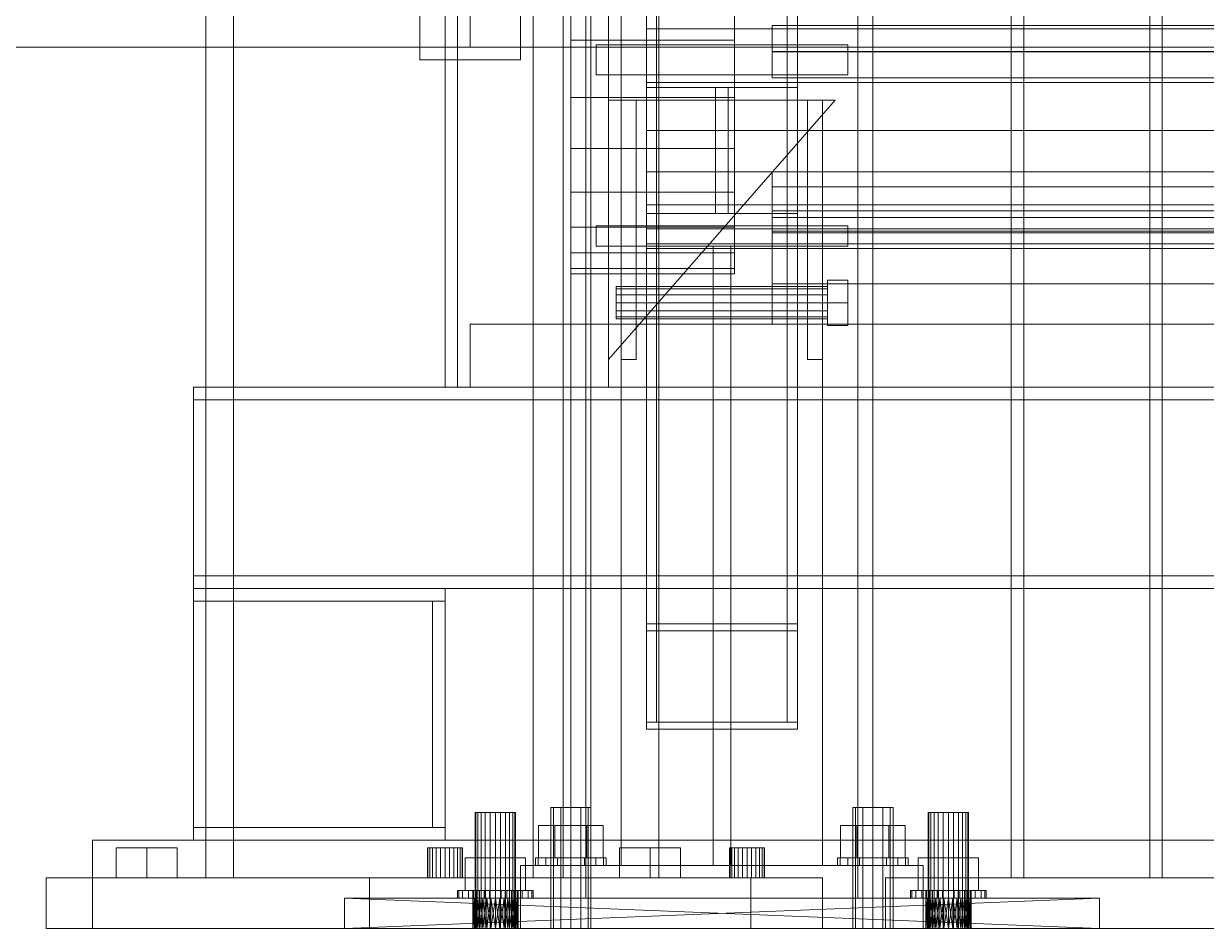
# Model space of a CAD drawing. Header units: millimetres. Extents: x -1970 to 59977, y -50268 to 6837.
# Drawn here: x 1672.6 to 2142.5, y -36000 to -35640.6 of the extents above; entities that cross this region are included whole.
import ezdxf

# ---------------------------------------------------------------- set-up
doc = ezdxf.new("R2010")
doc.units = ezdxf.units.MM
for name, color, linetype, lineweight in [('frontal_C04', 7, 'Continuous', 0), ('frontal_dos-mix', 7, 'Continuous', 0), ('frontal_dosificador', 7, 'Continuous', 0), ('frontal_secador', 7, 'Continuous', 0), ('frontal_tolva', 7, 'Continuous', 0)]:
    doc.layers.add(name, color=color, linetype=linetype, lineweight=lineweight)

msp = doc.modelspace()

# ---------------------------------------------------------------- linework, layer by layer
at = {"layer": 'frontal_C04'}
for p, q in [((1850, -35600), (1850, -35650)), ((1830, -35620), (1830, -35655)), ((1870, -35655), (1870, -35620)), ((650, -35650), (1850, -35650)), ((1850, -35650), (2600, -35650)), ((1900, -35649), (2000, -35649)), ((1900, -35649), (1900, -35661)), ((2000, -35661), (2000, -35649)), ((1830, -35655), (1870, -35655)), ((1900, -35661), (2000, -35661)), ((1920, -35666), (1920, -35661)), ((1920, -35661), (1980, -35661)), ((1980, -35661), (1980, -35666)), ((1980, -35666), (1920, -35666)), ((1947.5, -35716), (1947.5, -35666)), ((1947.5, -35666), (1952.5, -35666)), ((1952.5, -35666), (1952.5, -35716)), ((1905, -35774), (1995, -35671)), ((1995, -35671), (1905, -35671)), ((1905, -35671), (1905, -35774)), ((1910, -35774), (1910, -35671)), ((1910, -35671), (1916, -35671)), ((1916, -35774), (1916, -35671)), ((1984, -35774), (1984, -35671)), ((1984, -35671), (1990, -35671)), ((1990, -35774), (1990, -35671)), ((1920, -35721), (1920, -35716)), ((1920, -35716), (1980, -35716)), ((1952.5, -35716), (1947.5, -35716)), ((1980, -35716), (1980, -35721)), ((1900, -35721), (2000, -35721)), ((1900, -35721), (1900, -35729)), ((1980, -35721), (1920, -35721)), ((2000, -35729), (2000, -35721)), ((1900, -35729), (2000, -35729)), ((1910, -35729), (1990, -35729)), ((1910, -35729), (1910, -35975)), ((1946.5, -35729), (1953.5, -35729)), ((1946.5, -35729), (1946.5, -35975)), ((1953.5, -35975), (1953.5, -35729)), ((1990, -35975), (1990, -35729)), ((1908, -35745.957), (1908, -35745.1)), ((1908, -35745.1), (1992, -35745.1)), ((1908, -35748.3), (1908, -35745.957)), ((1908, -35745.957), (1992, -35745.957)), ((1992, -35751.5), (1992, -35742.493)), ((1992, -35742.493), (2000, -35742.493)), ((1992, -35745.957), (1992, -35745.1)), ((1992, -35748.3), (1992, -35745.957)), ((2000, -35751.5), (2000, -35742.493)), ((1908, -35751.5), (1908, -35748.3)), ((1908, -35748.3), (1992, -35748.3)), ((1908, -35754.7), (1908, -35751.5)), ((1992, -35751.5), (1908, -35751.5)), ((1992, -35751.5), (1992, -35748.3)), ((1992, -35751.5), (1992, -35754.7)), ((1992, -35760.507), (1992, -35751.5)), ((2000, -35751.5), (1992, -35751.5)), ((2000, -35751.5), (2000, -35760.507)), ((1908, -35754.7), (1908, -35757.043)), ((1908, -35754.7), (1992, -35754.7)), ((1992, -35754.7), (1992, -35757.043)), ((1908, -35757.043), (1908, -35757.9)), ((1908, -35757.043), (1992, -35757.043)), ((1908, -35757.9), (1992, -35757.9)), ((1992, -35757.043), (1992, -35757.9)), ((1992, -35760.507), (2000, -35760.507)), ((1916, -35774), (1910, -35774)), ((1990, -35774), (1984, -35774)), ((1883.072, -35952), (1882, -35952)), ((1882, -36000), (1882, -35952)), ((1886, -35952), (1883.072, -35952)), ((1883.072, -36000), (1883.072, -35952)), ((1890, -35952), (1886, -35952)), ((1886, -36000), (1886, -35952)), ((1894, -35952), (1890, -35952)), ((1890, -36000), (1890, -35952)), ((1896.928, -35952), (1894, -35952)), ((1894, -36000), (1894, -35952)), ((1898, -35952), (1896.928, -35952)), ((1896.928, -36000), (1896.928, -35952)), ((1898, -35952), (1898, -36000)), ((2003.072, -35952), (2002, -35952)), ((2002, -36000), (2002, -35952)), ((2006, -35952), (2003.072, -35952)), ((2003.072, -36000), (2003.072, -35952)), ((2010, -35952), (2006, -35952)), ((2006, -36000), (2006, -35952)), ((2014, -35952), (2010, -35952)), ((2010, -36000), (2010, -35952)), ((2016.928, -35952), (2014, -35952)), ((2014, -36000), (2014, -35952)), ((2018, -35952), (2016.928, -35952)), ((2016.928, -36000), (2016.928, -35952)), ((2018, -35952), (2018, -36000)), ((1883.6, -35959.2), (1877.2, -35959.2)), ((1877.2, -35972), (1877.2, -35959.2)), ((1896.4, -35959.2), (1883.6, -35959.2)), ((1883.6, -35972), (1883.6, -35959.2)), ((1902.8, -35959.2), (1896.4, -35959.2)), ((1896.4, -35972), (1896.4, -35959.2)), ((1902.8, -35959.2), (1902.8, -35972)), ((2003.6, -35959.2), (1997.2, -35959.2)), ((1997.2, -35972), (1997.2, -35959.2)), ((2016.4, -35959.2), (2003.6, -35959.2)), ((2003.6, -35972), (2003.6, -35959.2)), ((2022.8, -35959.2), (2016.4, -35959.2)), ((2016.4, -35972), (2016.4, -35959.2)), ((2022.8, -35959.2), (2022.8, -35972)), ((1877.066, -35972), (1876, -35972)), ((1876, -35975), (1876, -35972)), ((1880.101, -35972), (1877.066, -35972)), ((1877.066, -35975), (1877.066, -35972)), ((1883.6, -35972), (1877.2, -35972)), ((1884.642, -35972), (1880.101, -35972)), ((1880.101, -35975), (1880.101, -35972)), ((1896.4, -35972), (1883.6, -35972)), ((1890, -35972), (1884.642, -35972)), ((1884.642, -35975), (1884.642, -35972)), ((1895.358, -35972), (1890, -35972)), ((1890, -35975), (1890, -35972)), ((1899.899, -35972), (1895.358, -35972)), ((1895.358, -35975), (1895.358, -35972)), ((1896.4, -35972), (1902.8, -35972)), ((1902.934, -35972), (1899.899, -35972)), ((1899.899, -35975), (1899.899, -35972)), ((1904, -35972), (1902.934, -35972)), ((1902.934, -35975), (1902.934, -35972)), ((1904, -35972), (1904, -35975)), ((1997.066, -35972), (1996, -35972)), ((1996, -35975), (1996, -35972)), ((2000.101, -35972), (1997.066, -35972)), ((1997.066, -35975), (1997.066, -35972)), ((2003.6, -35972), (1997.2, -35972)), ((2004.642, -35972), (2000.101, -35972)), ((2000.101, -35975), (2000.101, -35972)), ((2016.4, -35972), (2003.6, -35972)), ((2010, -35972), (2004.642, -35972)), ((2004.642, -35975), (2004.642, -35972)), ((2015.358, -35972), (2010, -35972)), ((2010, -35975), (2010, -35972)), ((2019.899, -35972), (2015.358, -35972)), ((2015.358, -35975), (2015.358, -35972)), ((2016.4, -35972), (2022.8, -35972)), ((2022.934, -35972), (2019.899, -35972)), ((2019.899, -35975), (2019.899, -35972)), ((2024, -35972), (2022.934, -35972)), ((2022.934, -35975), (2022.934, -35972)), ((2024, -35972), (2024, -35975)), ((1870, -35975), (2030, -35975)), ((1870, -35975), (1870, -36000)), ((1877.066, -35975), (1876, -35975)), ((1880.101, -35975), (1877.066, -35975)), ((1884.642, -35975), (1880.101, -35975)), ((1890, -35975), (1884.642, -35975)), ((1895.358, -35975), (1890, -35975)), ((1899.899, -35975), (1895.358, -35975)), ((1902.934, -35975), (1899.899, -35975)), ((1902.934, -35975), (1904, -35975)), ((1910, -35975), (1990, -35975)), ((1946.5, -35975), (1953.5, -35975)), ((1997.066, -35975), (1996, -35975)), ((2000.101, -35975), (1997.066, -35975)), ((2004.642, -35975), (2000.101, -35975)), ((2010, -35975), (2004.642, -35975)), ((2015.358, -35975), (2010, -35975)), ((2019.899, -35975), (2015.358, -35975)), ((2022.934, -35975), (2019.899, -35975)), ((2022.934, -35975), (2024, -35975)), ((2030, -36000), (2030, -35975)), ((1870, -36000), (2030, -36000)), ((1883.072, -36000), (1882, -36000)), ((1886, -36000), (1883.072, -36000)), ((1890, -36000), (1886, -36000)), ((1894, -36000), (1890, -36000)), ((1896.928, -36000), (1894, -36000)), ((1896.928, -36000), (1898, -36000)), ((2003.072, -36000), (2002, -36000)), ((2006, -36000), (2003.072, -36000)), ((2010, -36000), (2006, -36000)), ((2014, -36000), (2010, -36000)), ((2016.928, -36000), (2014, -36000)), ((2016.928, -36000), (2018, -36000))]:
    msp.add_line(p, q, dxfattribs=at)
at = {"layer": 'frontal_dos-mix'}
for p, q in [((1875, -35980), (1875, -33577.5)), ((1925, -35980), (1925, -33577.5)), ((1833.239, -35968), (1833, -35968)), ((1833, -35980), (1833, -35968)), ((1833.938, -35968), (1833.239, -35968)), ((1833.239, -35980), (1833.239, -35968)), ((1835.05, -35968), (1833.938, -35968)), ((1833.938, -35980), (1833.938, -35968)), ((1836.5, -35968), (1835.05, -35968)), ((1835.05, -35980), (1835.05, -35968)), ((1838.188, -35968), (1836.5, -35968)), ((1836.5, -35980), (1836.5, -35968)), ((1840, -35968), (1838.188, -35968)), ((1838.188, -35980), (1838.188, -35968)), ((1840, -35968), (1841.812, -35968)), ((1840, -35968), (1840, -35980)), ((1841.812, -35968), (1843.5, -35968)), ((1841.812, -35980), (1841.812, -35968)), ((1843.5, -35968), (1844.95, -35968)), ((1843.5, -35980), (1843.5, -35968)), ((1844.95, -35968), (1846.062, -35968)), ((1844.95, -35980), (1844.95, -35968)), ((1846.062, -35968), (1846.761, -35968)), ((1846.062, -35980), (1846.062, -35968)), ((1846.761, -35968), (1847, -35968)), ((1846.761, -35980), (1846.761, -35968)), ((1847, -35980), (1847, -35968)), ((1953.239, -35968), (1953, -35968)), ((1953, -35980), (1953, -35968)), ((1953.938, -35968), (1953.239, -35968)), ((1953.239, -35980), (1953.239, -35968)), ((1955.05, -35968), (1953.938, -35968)), ((1953.938, -35980), (1953.938, -35968)), ((1956.5, -35968), (1955.05, -35968)), ((1955.05, -35980), (1955.05, -35968)), ((1958.188, -35968), (1956.5, -35968)), ((1956.5, -35980), (1956.5, -35968)), ((1960, -35968), (1958.188, -35968)), ((1958.188, -35980), (1958.188, -35968)), ((1960, -35968), (1961.812, -35968)), ((1960, -35968), (1960, -35980)), ((1961.812, -35968), (1963.5, -35968)), ((1961.812, -35980), (1961.812, -35968)), ((1963.5, -35968), (1964.95, -35968)), ((1963.5, -35980), (1963.5, -35968)), ((1964.95, -35968), (1966.062, -35968)), ((1964.95, -35980), (1964.95, -35968)), ((1966.062, -35968), (1966.761, -35968)), ((1966.062, -35980), (1966.062, -35968)), ((1966.761, -35968), (1967, -35968)), ((1966.761, -35980), (1966.761, -35968)), ((1967, -35980), (1967, -35968)), ((1810, -35980), (1990, -35980)), ((1810, -36000), (1810, -35980)), ((1833.239, -35980), (1833, -35980)), ((1833.938, -35980), (1833.239, -35980)), ((1835.05, -35980), (1833.938, -35980)), ((1836.5, -35980), (1835.05, -35980)), ((1838.188, -35980), (1836.5, -35980)), ((1840, -35980), (1838.188, -35980)), ((1841.812, -35980), (1840, -35980)), ((1841.812, -35980), (1843.5, -35980)), ((1843.5, -35980), (1844.95, -35980)), ((1844.95, -35980), (1846.062, -35980)), ((1846.062, -35980), (1846.761, -35980)), ((1846.761, -35980), (1847, -35980)), ((1925, -35980), (1875, -35980)), ((1953.239, -35980), (1953, -35980)), ((1953.938, -35980), (1953.239, -35980)), ((1955.05, -35980), (1953.938, -35980)), ((1956.5, -35980), (1955.05, -35980)), ((1958.188, -35980), (1956.5, -35980)), ((1960, -35980), (1958.188, -35980)), ((1961.812, -35980), (1960, -35980)), ((1961.812, -35980), (1963.5, -35980)), ((1963.5, -35980), (1964.95, -35980)), ((1964.95, -35980), (1966.062, -35980)), ((1966.062, -35980), (1966.761, -35980)), ((1966.761, -35980), (1967, -35980)), ((1990, -36000), (1990, -35980)), ((1810, -36000), (1990, -36000))]:
    msp.add_line(p, q, dxfattribs=at)
at = {"layer": 'frontal_dosificador'}
for p, q in [((1890, -35988), (1890, -34000)), ((1896, -35988), (1896, -34000)), ((2004, -35988), (2004, -34000)), ((2010, -35988), (2010, -34000)), ((1920, -35879.096), (1920, -34129.096)), ((1980, -34129.096), (1980, -35879.096)), ((1920, -34131.884), (1920, -35881.884)), ((1924, -34131.884), (1924, -35881.884)), ((1976, -35881.884), (1976, -34131.884)), ((1980, -35881.884), (1980, -34131.884)), ((1920, -35918.116), (1920, -34168.116)), ((1920, -34170.904), (1920, -35920.904)), ((1924, -35918.116), (1924, -34168.116)), ((1976, -34168.116), (1976, -35918.116)), ((1980, -34168.116), (1980, -35918.116)), ((1980, -35920.904), (1980, -34170.904)), ((1980, -35879.096), (1920, -35879.096)), ((1920, -35879.096), (1920, -35881.884)), ((1920, -35881.884), (1980, -35881.884)), ((1924, -35881.884), (1920, -35881.884)), ((1920, -35881.884), (1920, -35918.116)), ((1924, -35918.116), (1924, -35881.884)), ((1980, -35881.884), (1976, -35881.884)), ((1976, -35881.884), (1976, -35918.116)), ((1980, -35881.884), (1980, -35879.096)), ((1980, -35918.116), (1980, -35881.884)), ((1980, -35918.116), (1920, -35918.116)), ((1920, -35918.116), (1920, -35920.904)), ((1920, -35918.116), (1924, -35918.116)), ((1976, -35918.116), (1980, -35918.116)), ((1980, -35920.904), (1980, -35918.116)), ((1920, -35920.904), (1980, -35920.904)), ((1852.273, -35954), (1852, -35954)), ((1852, -36000), (1852, -35954)), ((1853.072, -35954), (1852.273, -35954)), ((1852.273, -36000), (1852.273, -35954)), ((1854.343, -35954), (1853.072, -35954)), ((1853.072, -36000), (1853.072, -35954)), ((1856, -35954), (1854.343, -35954)), ((1854.343, -36000), (1854.343, -35954)), ((1857.929, -35954), (1856, -35954)), ((1856, -36000), (1856, -35954)), ((1860, -35954), (1857.929, -35954)), ((1857.929, -36000), (1857.929, -35954)), ((1860, -35954), (1862.071, -35954)), ((1860, -35954), (1860, -36000)), ((1862.071, -35954), (1864, -35954)), ((1862.071, -36000), (1862.071, -35954)), ((1864, -35954), (1865.657, -35954)), ((1864, -36000), (1864, -35954)), ((1865.657, -35954), (1866.928, -35954)), ((1865.657, -36000), (1865.657, -35954)), ((1866.928, -35954), (1867.727, -35954)), ((1866.928, -36000), (1866.928, -35954)), ((1867.727, -35954), (1868, -35954)), ((1867.727, -36000), (1867.727, -35954)), ((1868, -36000), (1868, -35954)), ((2032.273, -35954), (2032, -35954)), ((2032, -36000), (2032, -35954)), ((2033.072, -35954), (2032.273, -35954)), ((2032.273, -36000), (2032.273, -35954)), ((2034.343, -35954), (2033.072, -35954)), ((2033.072, -36000), (2033.072, -35954)), ((2036, -35954), (2034.343, -35954)), ((2034.343, -36000), (2034.343, -35954)), ((2037.929, -35954), (2036, -35954)), ((2036, -36000), (2036, -35954)), ((2040, -35954), (2037.929, -35954)), ((2037.929, -36000), (2037.929, -35954)), ((2040, -35954), (2042.071, -35954)), ((2040, -35954), (2040, -36000)), ((2042.071, -35954), (2044, -35954)), ((2042.071, -36000), (2042.071, -35954)), ((2044, -35954), (2045.657, -35954)), ((2044, -36000), (2044, -35954)), ((2045.657, -35954), (2046.928, -35954)), ((2045.657, -36000), (2045.657, -35954)), ((2046.928, -35954), (2047.727, -35954)), ((2046.928, -36000), (2046.928, -35954)), ((2047.727, -35954), (2048, -35954)), ((2047.727, -36000), (2047.727, -35954)), ((2048, -36000), (2048, -35954)), ((1848.006, -35985), (1848.006, -35972)), ((1848.006, -35972), (1860, -35972)), ((1848.006, -35972), (1853.072, -35972)), ((1860, -35972), (1853.072, -35972)), ((1853.072, -35972), (1853.072, -35985)), ((1871.994, -35972), (1860, -35972)), ((1860, -35972), (1860, -35985)), ((1860, -35972), (1866.928, -35972)), ((1866.928, -35972), (1866.928, -35985)), ((1871.994, -35972), (1866.928, -35972)), ((1871.994, -35985), (1871.994, -35972)), ((2028.006, -35985), (2028.006, -35972)), ((2028.006, -35972), (2040, -35972)), ((2028.006, -35972), (2033.072, -35972)), ((2040, -35972), (2033.072, -35972)), ((2033.072, -35972), (2033.072, -35985)), ((2051.994, -35972), (2040, -35972)), ((2040, -35972), (2040, -35985)), ((2040, -35972), (2046.928, -35972)), ((2046.928, -35972), (2046.928, -35985)), ((2051.994, -35972), (2046.928, -35972)), ((2051.994, -35985), (2051.994, -35972)), ((1845, -35988), (1845, -35985)), ((1845, -35985), (1845.511, -35985)), ((1845, -35985), (1851, -35985)), ((1845.511, -35988), (1845.511, -35985)), ((1845.511, -35985), (1847.01, -35985)), ((1845.511, -35985), (1851.307, -35985)), ((1847.01, -35988), (1847.01, -35985)), ((1847.01, -35985), (1849.393, -35985)), ((1847.01, -35985), (1852.206, -35985)), ((1860, -35985), (1848.006, -35985)), ((1853.072, -35985), (1848.006, -35985)), ((1849.393, -35988), (1849.393, -35985)), ((1849.393, -35985), (1852.5, -35985)), ((1849.393, -35985), (1853.636, -35985)), ((1851.307, -35985), (1851, -35985)), ((1851, -35985), (1851, -35988)), ((1852.206, -35985), (1851.307, -35985)), ((1851.307, -35985), (1851.307, -35988)), ((1853.636, -35985), (1852.206, -35985)), ((1852.206, -35985), (1852.206, -35988)), ((1852.5, -35988), (1852.5, -35985)), ((1852.5, -35985), (1856.118, -35985)), ((1852.5, -35985), (1855.5, -35985)), ((1853.072, -35985), (1860, -35985)), ((1855.5, -35985), (1853.636, -35985)), ((1853.636, -35985), (1853.636, -35988)), ((1857.671, -35985), (1855.5, -35985)), ((1855.5, -35985), (1855.5, -35988)), ((1856.118, -35988), (1856.118, -35985)), ((1856.118, -35985), (1860, -35985)), ((1856.118, -35985), (1857.671, -35985)), ((1860, -35985), (1857.671, -35985)), ((1857.671, -35985), (1857.671, -35988)), ((1863.882, -35985), (1860, -35985)), ((1860, -35985), (1860, -35988)), ((1860, -35985), (1862.329, -35985)), ((1860, -35985), (1871.994, -35985)), ((1866.928, -35985), (1860, -35985)), ((1862.329, -35985), (1862.329, -35988)), ((1863.882, -35985), (1862.329, -35985)), ((1862.329, -35985), (1864.5, -35985)), ((1863.882, -35988), (1863.882, -35985)), ((1867.5, -35985), (1863.882, -35985)), ((1864.5, -35985), (1864.5, -35988)), ((1867.5, -35985), (1864.5, -35985)), ((1864.5, -35985), (1866.364, -35985)), ((1866.364, -35985), (1866.364, -35988)), ((1870.607, -35985), (1866.364, -35985)), ((1866.364, -35985), (1867.794, -35985)), ((1866.928, -35985), (1871.994, -35985)), ((1867.5, -35988), (1867.5, -35985)), ((1870.607, -35985), (1867.5, -35985)), ((1867.794, -35985), (1867.794, -35988)), ((1872.99, -35985), (1867.794, -35985)), ((1867.794, -35985), (1868.693, -35985)), ((1868.693, -35985), (1868.693, -35988)), ((1874.489, -35985), (1868.693, -35985)), ((1868.693, -35985), (1869, -35985)), ((1869, -35985), (1869, -35988)), ((1875, -35985), (1869, -35985)), ((1870.607, -35988), (1870.607, -35985)), ((1872.99, -35985), (1870.607, -35985)), ((1872.99, -35988), (1872.99, -35985)), ((1874.489, -35985), (1872.99, -35985)), ((1874.489, -35988), (1874.489, -35985)), ((1875, -35985), (1874.489, -35985)), ((1875, -35988), (1875, -35985)), ((2025, -35988), (2025, -35985)), ((2025, -35985), (2025.511, -35985)), ((2025, -35985), (2031, -35985)), ((2025.511, -35988), (2025.511, -35985)), ((2025.511, -35985), (2027.01, -35985)), ((2025.511, -35985), (2031.307, -35985)), ((2027.01, -35988), (2027.01, -35985)), ((2027.01, -35985), (2029.393, -35985)), ((2027.01, -35985), (2032.206, -35985)), ((2040, -35985), (2028.006, -35985)), ((2033.072, -35985), (2028.006, -35985)), ((2029.393, -35988), (2029.393, -35985)), ((2029.393, -35985), (2032.5, -35985)), ((2029.393, -35985), (2033.636, -35985)), ((2031.307, -35985), (2031, -35985)), ((2031, -35985), (2031, -35988)), ((2032.206, -35985), (2031.307, -35985)), ((2031.307, -35985), (2031.307, -35988)), ((2033.636, -35985), (2032.206, -35985)), ((2032.206, -35985), (2032.206, -35988)), ((2032.5, -35988), (2032.5, -35985)), ((2032.5, -35985), (2036.118, -35985)), ((2032.5, -35985), (2035.5, -35985)), ((2033.072, -35985), (2040, -35985)), ((2035.5, -35985), (2033.636, -35985)), ((2033.636, -35985), (2033.636, -35988)), ((2037.671, -35985), (2035.5, -35985)), ((2035.5, -35985), (2035.5, -35988)), ((2036.118, -35988), (2036.118, -35985)), ((2036.118, -35985), (2040, -35985)), ((2036.118, -35985), (2037.671, -35985)), ((2040, -35985), (2037.671, -35985)), ((2037.671, -35985), (2037.671, -35988)), ((2043.882, -35985), (2040, -35985)), ((2040, -35985), (2040, -35988)), ((2040, -35985), (2042.329, -35985)), ((2040, -35985), (2051.994, -35985)), ((2046.928, -35985), (2040, -35985)), ((2042.329, -35985), (2042.329, -35988)), ((2043.882, -35985), (2042.329, -35985)), ((2042.329, -35985), (2044.5, -35985)), ((2043.882, -35988), (2043.882, -35985)), ((2047.5, -35985), (2043.882, -35985)), ((2044.5, -35985), (2044.5, -35988)), ((2047.5, -35985), (2044.5, -35985)), ((2044.5, -35985), (2046.364, -35985)), ((2046.364, -35985), (2046.364, -35988)), ((2050.607, -35985), (2046.364, -35985)), ((2046.364, -35985), (2047.794, -35985)), ((2046.928, -35985), (2051.994, -35985)), ((2047.5, -35988), (2047.5, -35985)), ((2050.607, -35985), (2047.5, -35985)), ((2047.794, -35985), (2047.794, -35988)), ((2052.99, -35985), (2047.794, -35985)), ((2047.794, -35985), (2048.693, -35985)), ((2048.693, -35985), (2048.693, -35988)), ((2054.489, -35985), (2048.693, -35985)), ((2048.693, -35985), (2049, -35985)), ((2049, -35985), (2049, -35988)), ((2055, -35985), (2049, -35985)), ((2050.607, -35988), (2050.607, -35985)), ((2052.99, -35985), (2050.607, -35985)), ((2052.99, -35988), (2052.99, -35985)), ((2054.489, -35985), (2052.99, -35985)), ((2054.489, -35988), (2054.489, -35985)), ((2055, -35985), (2054.489, -35985)), ((2055, -35988), (2055, -35985)), ((2040, -35988), (1800, -35988)), ((1800, -35988), (2038.244, -35988)), ((1800, -35988), (1860, -35988)), ((1861.756, -35988), (1800, -35988)), ((1800, -35988), (1858.244, -35988)), ((2100, -35988), (1800, -35988)), ((1800, -35988), (2036.556, -35988)), ((1863.444, -35988), (1800, -35988)), ((1800, -35988), (1856.556, -35988)), ((1800, -35988), (2035, -35988)), ((1865, -35988), (1800, -35988)), ((1800, -35988), (1855, -35988)), ((1800, -35988), (2033.636, -35988)), ((1800, -35988), (1853.636, -35988)), ((1800, -35988), (2032.517, -35988)), ((1800, -35988), (1852.517, -35988)), ((1800, -35988), (2031.685, -35988)), ((1800, -35988), (1851.685, -35988)), ((1800, -35988), (2031.173, -35988)), ((1800, -35988), (1851.173, -35988)), ((1800, -35988), (2031, -35988)), ((1800, -35988), (1851, -35988)), ((2041.756, -35988), (1800, -35988)), ((1800, -36000), (1800, -35988)), ((2100, -36000), (1800, -35988)), ((1800, -36000), (2100, -35988)), ((1845.511, -35988), (1845, -35988)), ((1851, -35988), (1845, -35988)), ((1847.01, -35988), (1845.511, -35988)), ((1851.307, -35988), (1845.511, -35988)), ((1849.393, -35988), (1847.01, -35988)), ((1852.206, -35988), (1847.01, -35988)), ((1852.5, -35988), (1849.393, -35988)), ((1853.636, -35988), (1849.393, -35988)), ((1851, -35988), (1851.173, -35988)), ((1860, -35988), (1851, -35988)), ((1858.244, -35988), (1851, -35988)), ((1856.556, -35988), (1851, -35988)), ((1855, -35988), (1851, -35988)), ((1853.636, -35988), (1851, -35988)), ((1852.517, -35988), (1851, -35988)), ((1851, -36000), (1851.173, -35988)), ((1851, -36000), (1851, -35988)), ((1851.173, -36000), (1851, -35988)), ((1851, -35988), (1851.307, -35988)), ((1851.173, -35988), (1851.685, -35988)), ((1860, -35988), (1851.173, -35988)), ((1851.173, -36000), (1851.685, -35988)), ((1851.173, -36000), (1851.173, -35988)), ((1851.685, -36000), (1851.173, -35988)), ((1851.307, -35988), (1852.206, -35988)), ((1851.685, -35988), (1852.517, -35988)), ((1860, -35988), (1851.685, -35988)), ((1851.685, -36000), (1852.517, -35988)), ((1851.685, -36000), (1851.685, -35988)), ((1852.517, -36000), (1851.685, -35988)), ((1852.206, -35988), (1853.636, -35988)), ((1856.118, -35988), (1852.5, -35988)), ((1855.5, -35988), (1852.5, -35988)), ((1852.517, -35988), (1853.636, -35988)), ((1860, -35988), (1852.517, -35988)), ((1852.517, -36000), (1853.636, -35988)), ((1852.517, -36000), (1852.517, -35988)), ((1853.636, -36000), (1852.517, -35988)), ((1853.636, -35988), (1855, -35988)), ((1860, -35988), (1853.636, -35988)), ((1853.636, -36000), (1855, -35988)), ((1853.636, -36000), (1853.636, -35988)), ((1855, -36000), (1853.636, -35988)), ((1853.636, -35988), (1855.5, -35988)), ((1855, -35988), (1856.556, -35988)), ((1860, -35988), (1855, -35988)), ((1855, -36000), (1856.556, -35988)), ((1855, -36000), (1855, -35988)), ((1856.556, -36000), (1855, -35988)), ((1855.5, -35988), (1857.671, -35988)), ((1860, -35988), (1856.118, -35988)), ((1857.671, -35988), (1856.118, -35988)), ((1856.556, -35988), (1858.244, -35988)), ((1860, -35988), (1856.556, -35988)), ((1856.556, -36000), (1858.244, -35988)), ((1856.556, -36000), (1856.556, -35988)), ((1858.244, -36000), (1856.556, -35988)), ((1857.671, -35988), (1860, -35988)), ((1858.244, -35988), (1860, -35988)), ((1858.244, -36000), (1860, -35988)), ((1858.244, -36000), (1858.244, -35988)), ((1860, -36000), (1858.244, -35988)), ((1860, -35988), (1861.756, -35988)), ((1860, -35988), (1863.444, -35988)), ((1860, -35988), (1865, -35988)), ((1860, -35988), (1866.364, -35988)), ((1860, -35988), (1867.483, -35988)), ((1860, -35988), (1868.315, -35988)), ((1860, -35988), (1868.827, -35988)), ((1860, -35988), (1869, -35988)), ((1860, -35988), (1860, -36000)), ((1861.756, -36000), (1860, -35988)), ((1860, -36000), (1861.756, -35988)), ((1860, -35988), (1863.882, -35988)), ((1862.329, -35988), (1860, -35988)), ((1861.756, -35988), (1863.444, -35988)), ((1861.756, -35988), (1869, -35988)), ((1861.756, -36000), (1861.756, -35988)), ((1863.444, -36000), (1861.756, -35988)), ((1861.756, -36000), (1863.444, -35988)), ((1862.329, -35988), (1863.882, -35988)), ((1864.5, -35988), (1862.329, -35988)), ((1863.444, -35988), (1865, -35988)), ((1863.444, -35988), (1869, -35988)), ((1863.444, -36000), (1863.444, -35988)), ((1865, -36000), (1863.444, -35988)), ((1863.444, -36000), (1865, -35988)), ((1863.882, -35988), (1867.5, -35988)), ((1864.5, -35988), (1867.5, -35988)), ((1866.364, -35988), (1864.5, -35988)), ((1866.364, -35988), (1865, -35988)), ((1865, -35988), (1869, -35988)), ((1865, -35988), (2033.636, -35988)), ((2040, -35988), (1865, -35988)), ((1865, -36000), (1865, -35988)), ((1866.364, -36000), (1865, -35988)), ((1865, -36000), (1866.364, -35988)), ((1867.483, -35988), (1866.364, -35988)), ((1866.364, -35988), (1869, -35988)), ((1866.364, -35988), (2033.636, -35988)), ((1866.364, -35988), (2031, -35988)), ((1866.364, -35988), (2031.173, -35988)), ((1866.364, -35988), (2031.685, -35988)), ((1866.364, -35988), (2032.517, -35988)), ((2040, -35988), (1866.364, -35988)), ((1866.364, -36000), (1866.364, -35988)), ((1867.483, -36000), (1866.364, -35988)), ((1866.364, -36000), (1867.483, -35988)), ((1866.364, -35988), (1870.607, -35988)), ((1867.794, -35988), (1866.364, -35988)), ((1868.315, -35988), (1867.483, -35988)), ((1867.483, -35988), (1869, -35988)), ((1867.483, -35988), (2033.636, -35988)), ((2040, -35988), (1867.483, -35988)), ((1867.483, -36000), (1867.483, -35988)), ((1868.315, -36000), (1867.483, -35988)), ((1867.483, -36000), (1868.315, -35988)), ((1867.5, -35988), (1870.607, -35988)), ((1867.794, -35988), (1872.99, -35988)), ((1868.693, -35988), (1867.794, -35988)), ((1868.827, -35988), (1868.315, -35988)), ((1868.315, -35988), (1869, -35988)), ((1868.315, -35988), (2033.636, -35988)), ((2040, -35988), (1868.315, -35988)), ((1868.315, -36000), (1868.315, -35988)), ((1868.827, -36000), (1868.315, -35988)), ((1868.315, -36000), (1868.827, -35988)), ((1868.693, -35988), (1874.489, -35988)), ((1869, -35988), (1868.693, -35988)), ((1869, -35988), (1868.827, -35988)), ((1868.827, -35988), (2033.636, -35988)), ((1868.827, -35988), (2040, -35988)), ((1868.827, -36000), (1868.827, -35988)), ((1869, -36000), (1868.827, -35988)), ((1868.827, -36000), (1869, -35988)), ((1869, -35988), (2033.636, -35988)), ((1869, -35988), (2035, -35988)), ((1869, -35988), (2036.556, -35988)), ((1869, -35988), (2038.244, -35988)), ((1869, -35988), (2040, -35988)), ((1869, -36000), (1869, -35988)), ((1869, -35988), (1875, -35988)), ((1870.607, -35988), (1872.99, -35988)), ((1872.99, -35988), (1874.489, -35988)), ((1874.489, -35988), (1875, -35988)), ((1890, -35988), (1896, -35988)), ((1896, -35988), (2004, -35988)), ((2004, -35988), (2010, -35988)), ((2025.511, -35988), (2025, -35988)), ((2031, -35988), (2025, -35988)), ((2027.01, -35988), (2025.511, -35988)), ((2031.307, -35988), (2025.511, -35988)), ((2029.393, -35988), (2027.01, -35988)), ((2032.206, -35988), (2027.01, -35988)), ((2032.5, -35988), (2029.393, -35988)), ((2033.636, -35988), (2029.393, -35988)), ((2031, -35988), (2031.173, -35988)), ((2040, -35988), (2031, -35988)), ((2038.244, -35988), (2031, -35988)), ((2036.556, -35988), (2031, -35988)), ((2035, -35988), (2031, -35988)), ((2033.636, -35988), (2031, -35988)), ((2031, -36000), (2031.173, -35988)), ((2031, -36000), (2031, -35988)), ((2031.173, -36000), (2031, -35988)), ((2031, -35988), (2031.307, -35988)), ((2031.173, -35988), (2031.685, -35988)), ((2040, -35988), (2031.173, -35988)), ((2031.173, -36000), (2031.685, -35988)), ((2031.173, -36000), (2031.173, -35988)), ((2031.685, -36000), (2031.173, -35988)), ((2031.307, -35988), (2032.206, -35988)), ((2031.685, -35988), (2032.517, -35988)), ((2040, -35988), (2031.685, -35988)), ((2031.685, -36000), (2032.517, -35988)), ((2031.685, -36000), (2031.685, -35988)), ((2032.517, -36000), (2031.685, -35988)), ((2032.206, -35988), (2033.636, -35988)), ((2036.118, -35988), (2032.5, -35988)), ((2035.5, -35988), (2032.5, -35988)), ((2032.517, -35988), (2033.636, -35988)), ((2040, -35988), (2032.517, -35988)), ((2032.517, -36000), (2033.636, -35988)), ((2032.517, -36000), (2032.517, -35988)), ((2033.636, -36000), (2032.517, -35988)), ((2033.636, -35988), (2035, -35988)), ((2040, -35988), (2033.636, -35988)), ((2033.636, -36000), (2035, -35988)), ((2033.636, -36000), (2033.636, -35988)), ((2035, -36000), (2033.636, -35988)), ((2033.636, -35988), (2035.5, -35988)), ((2035, -35988), (2036.556, -35988)), ((2040, -35988), (2035, -35988)), ((2035, -36000), (2036.556, -35988)), ((2035, -36000), (2035, -35988)), ((2036.556, -36000), (2035, -35988)), ((2035.5, -35988), (2037.671, -35988)), ((2040, -35988), (2036.118, -35988)), ((2037.671, -35988), (2036.118, -35988)), ((2036.556, -35988), (2038.244, -35988)), ((2040, -35988), (2036.556, -35988)), ((2036.556, -36000), (2038.244, -35988)), ((2036.556, -36000), (2036.556, -35988)), ((2038.244, -36000), (2036.556, -35988)), ((2037.671, -35988), (2040, -35988)), ((2038.244, -35988), (2040, -35988)), ((2038.244, -36000), (2040, -35988)), ((2038.244, -36000), (2038.244, -35988)), ((2040, -36000), (2038.244, -35988)), ((2040, -35988), (2041.756, -35988)), ((2040, -35988), (2100, -35988)), ((2040, -35988), (2040, -36000)), ((2041.756, -36000), (2040, -35988)), ((2040, -36000), (2041.756, -35988)), ((2040, -35988), (2043.882, -35988)), ((2042.329, -35988), (2040, -35988)), ((2041.756, -35988), (2100, -35988)), ((2043.444, -35988), (2041.756, -35988)), ((2041.756, -35988), (2045, -35988)), ((2041.756, -35988), (2046.364, -35988)), ((2041.756, -35988), (2047.483, -35988)), ((2041.756, -35988), (2048.315, -35988)), ((2041.756, -35988), (2048.827, -35988)), ((2041.756, -35988), (2049, -35988)), ((2041.756, -36000), (2041.756, -35988)), ((2043.444, -36000), (2041.756, -35988)), ((2041.756, -36000), (2043.444, -35988)), ((2042.329, -35988), (2043.882, -35988)), ((2044.5, -35988), (2042.329, -35988)), ((2043.444, -35988), (2100, -35988)), ((2045, -35988), (2043.444, -35988)), ((2043.444, -35988), (2049, -35988)), ((2043.444, -36000), (2043.444, -35988)), ((2045, -36000), (2043.444, -35988)), ((2043.444, -36000), (2045, -35988)), ((2043.882, -35988), (2047.5, -35988)), ((2044.5, -35988), (2047.5, -35988)), ((2046.364, -35988), (2044.5, -35988)), ((2045, -35988), (2100, -35988)), ((2046.364, -35988), (2045, -35988)), ((2045, -35988), (2049, -35988)), ((2045, -36000), (2045, -35988)), ((2046.364, -36000), (2045, -35988)), ((2045, -36000), (2046.364, -35988)), ((2046.364, -35988), (2100, -35988)), ((2047.483, -35988), (2046.364, -35988)), ((2046.364, -35988), (2049, -35988)), ((2046.364, -36000), (2046.364, -35988)), ((2047.483, -36000), (2046.364, -35988)), ((2046.364, -36000), (2047.483, -35988)), ((2046.364, -35988), (2050.607, -35988)), ((2047.794, -35988), (2046.364, -35988)), ((2047.483, -35988), (2100, -35988)), ((2048.315, -35988), (2047.483, -35988)), ((2047.483, -35988), (2049, -35988)), ((2047.483, -36000), (2047.483, -35988)), ((2048.315, -36000), (2047.483, -35988)), ((2047.483, -36000), (2048.315, -35988)), ((2047.5, -35988), (2050.607, -35988)), ((2047.794, -35988), (2052.99, -35988)), ((2048.693, -35988), (2047.794, -35988)), ((2048.315, -35988), (2100, -35988)), ((2048.827, -35988), (2048.315, -35988)), ((2048.315, -36000), (2048.315, -35988)), ((2048.827, -36000), (2048.315, -35988)), ((2048.315, -36000), (2048.827, -35988)), ((2048.693, -35988), (2054.489, -35988)), ((2049, -35988), (2048.693, -35988)), ((2048.827, -35988), (2100, -35988)), ((2049, -35988), (2048.827, -35988)), ((2048.827, -36000), (2048.827, -35988)), ((2049, -36000), (2048.827, -35988)), ((2048.827, -36000), (2049, -35988)), ((2049, -35988), (2100, -35988)), ((2049, -36000), (2049, -35988)), ((2049, -35988), (2055, -35988)), ((2050.607, -35988), (2052.99, -35988)), ((2052.99, -35988), (2054.489, -35988)), ((2054.489, -35988), (2055, -35988)), ((2100, -36000), (2100, -35988)), ((1800, -36000), (2040, -36000)), ((2038.244, -36000), (1800, -36000)), ((1860, -36000), (1800, -36000)), ((1800, -36000), (1861.756, -36000)), ((1858.244, -36000), (1800, -36000)), ((1800, -36000), (2100, -36000)), ((2036.556, -36000), (1800, -36000)), ((1800, -36000), (1863.444, -36000)), ((1856.556, -36000), (1800, -36000)), ((2035, -36000), (1800, -36000)), ((1800, -36000), (1865, -36000)), ((1855, -36000), (1800, -36000)), ((2033.636, -36000), (1800, -36000)), ((1853.636, -36000), (1800, -36000)), ((2032.517, -36000), (1800, -36000)), ((1852.517, -36000), (1800, -36000)), ((2031.685, -36000), (1800, -36000)), ((1851.685, -36000), (1800, -36000)), ((2031.173, -36000), (1800, -36000)), ((1851.173, -36000), (1800, -36000)), ((2031, -36000), (1800, -36000)), ((1851, -36000), (1800, -36000)), ((1800, -36000), (2041.756, -36000)), ((1851.173, -36000), (1851, -36000)), ((1851, -36000), (1860, -36000)), ((1851, -36000), (1858.244, -36000)), ((1851, -36000), (1856.556, -36000)), ((1851, -36000), (1855, -36000)), ((1851, -36000), (1853.636, -36000)), ((1851, -36000), (1852.517, -36000)), ((1851.685, -36000), (1851.173, -36000)), ((1851.173, -36000), (1860, -36000)), ((1852.517, -36000), (1851.685, -36000)), ((1851.685, -36000), (1860, -36000)), ((1852.273, -36000), (1852, -36000)), ((1853.072, -36000), (1852.273, -36000)), ((1853.636, -36000), (1852.517, -36000)), ((1852.517, -36000), (1860, -36000)), ((1854.343, -36000), (1853.072, -36000)), ((1855, -36000), (1853.636, -36000)), ((1853.636, -36000), (1860, -36000)), ((1856, -36000), (1854.343, -36000)), ((1856.556, -36000), (1855, -36000)), ((1855, -36000), (1860, -36000)), ((1857.929, -36000), (1856, -36000)), ((1858.244, -36000), (1856.556, -36000)), ((1856.556, -36000), (1860, -36000)), ((1857.929, -36000), (1860, -36000)), ((1860, -36000), (1858.244, -36000)), ((1861.756, -36000), (1860, -36000)), ((1863.444, -36000), (1860, -36000)), ((1865, -36000), (1860, -36000)), ((1866.364, -36000), (1860, -36000)), ((1867.483, -36000), (1860, -36000)), ((1868.315, -36000), (1860, -36000)), ((1868.827, -36000), (1860, -36000)), ((1869, -36000), (1860, -36000)), ((1860, -36000), (1862.071, -36000)), ((1863.444, -36000), (1861.756, -36000)), ((1869, -36000), (1861.756, -36000)), ((1862.071, -36000), (1864, -36000)), ((1865, -36000), (1863.444, -36000)), ((1869, -36000), (1863.444, -36000)), ((1864, -36000), (1865.657, -36000)), ((1865, -36000), (1866.364, -36000)), ((1869, -36000), (1865, -36000)), ((2033.636, -36000), (1865, -36000)), ((1865, -36000), (2040, -36000)), ((1865.657, -36000), (1866.928, -36000)), ((1866.364, -36000), (1867.483, -36000)), ((1869, -36000), (1866.364, -36000)), ((2033.636, -36000), (1866.364, -36000)), ((2031, -36000), (1866.364, -36000)), ((2031.173, -36000), (1866.364, -36000)), ((2031.685, -36000), (1866.364, -36000)), ((2032.517, -36000), (1866.364, -36000)), ((1866.364, -36000), (2040, -36000)), ((1866.928, -36000), (1867.727, -36000)), ((1867.483, -36000), (1868.315, -36000)), ((1869, -36000), (1867.483, -36000)), ((2033.636, -36000), (1867.483, -36000)), ((1867.483, -36000), (2040, -36000)), ((1867.727, -36000), (1868, -36000)), ((1868.315, -36000), (1868.827, -36000)), ((1869, -36000), (1868.315, -36000)), ((2033.636, -36000), (1868.315, -36000)), ((1868.315, -36000), (2040, -36000)), ((1868.827, -36000), (1869, -36000)), ((2033.636, -36000), (1868.827, -36000)), ((2040, -36000), (1868.827, -36000)), ((2033.636, -36000), (1869, -36000)), ((2035, -36000), (1869, -36000)), ((2036.556, -36000), (1869, -36000)), ((2038.244, -36000), (1869, -36000)), ((2040, -36000), (1869, -36000)), ((2031.173, -36000), (2031, -36000)), ((2031, -36000), (2040, -36000)), ((2031, -36000), (2038.244, -36000)), ((2031, -36000), (2036.556, -36000)), ((2031, -36000), (2035, -36000)), ((2031, -36000), (2033.636, -36000)), ((2031.685, -36000), (2031.173, -36000)), ((2031.173, -36000), (2040, -36000)), ((2032.517, -36000), (2031.685, -36000)), ((2031.685, -36000), (2040, -36000)), ((2032.273, -36000), (2032, -36000)), ((2033.072, -36000), (2032.273, -36000)), ((2033.636, -36000), (2032.517, -36000)), ((2032.517, -36000), (2040, -36000)), ((2034.343, -36000), (2033.072, -36000)), ((2035, -36000), (2033.636, -36000)), ((2033.636, -36000), (2040, -36000)), ((2036, -36000), (2034.343, -36000)), ((2036.556, -36000), (2035, -36000)), ((2035, -36000), (2040, -36000)), ((2037.929, -36000), (2036, -36000)), ((2038.244, -36000), (2036.556, -36000)), ((2036.556, -36000), (2040, -36000)), ((2037.929, -36000), (2040, -36000)), ((2040, -36000), (2038.244, -36000)), ((2041.756, -36000), (2040, -36000)), ((2100, -36000), (2040, -36000)), ((2040, -36000), (2042.071, -36000)), ((2100, -36000), (2041.756, -36000)), ((2041.756, -36000), (2043.444, -36000)), ((2045, -36000), (2041.756, -36000)), ((2046.364, -36000), (2041.756, -36000)), ((2047.483, -36000), (2041.756, -36000)), ((2048.315, -36000), (2041.756, -36000)), ((2048.827, -36000), (2041.756, -36000)), ((2049, -36000), (2041.756, -36000)), ((2042.071, -36000), (2044, -36000)), ((2100, -36000), (2043.444, -36000)), ((2043.444, -36000), (2045, -36000)), ((2049, -36000), (2043.444, -36000)), ((2044, -36000), (2045.657, -36000)), ((2100, -36000), (2045, -36000)), ((2045, -36000), (2046.364, -36000)), ((2049, -36000), (2045, -36000)), ((2045.657, -36000), (2046.928, -36000)), ((2100, -36000), (2046.364, -36000)), ((2046.364, -36000), (2047.483, -36000)), ((2049, -36000), (2046.364, -36000)), ((2046.928, -36000), (2047.727, -36000)), ((2100, -36000), (2047.483, -36000)), ((2047.483, -36000), (2048.315, -36000)), ((2049, -36000), (2047.483, -36000)), ((2047.727, -36000), (2048, -36000)), ((2100, -36000), (2048.315, -36000)), ((2048.315, -36000), (2048.827, -36000)), ((2100, -36000), (2048.827, -36000)), ((2048.827, -36000), (2049, -36000)), ((2100, -36000), (2049, -36000))]:
    msp.add_line(p, q, dxfattribs=at)
at = {"layer": 'frontal_secador'}
for p, q in [((2065, -35980), (2065, -33443.5)), ((2070, -35980), (2070, -33443.5)), ((2120, -35980), (2120, -33443.5)), ((2125, -35980), (2125, -33443.5)), ((1840, -35785), (1840, -35305)), ((1845, -35785), (1845, -35305)), ((1905, -35785), (1905, -35305)), ((1910, -35785), (1910, -35305)), ((1920, -35619.443), (1920, -35642.638)), ((1890, -35622.533), (1890, -35647.178)), ((1955, -35622.533), (1955, -35647.178)), ((1920, -35642.638), (1920, -35664.046)), ((2370, -35642.638), (1920, -35642.638)), ((1970, -35641.304), (2295, -35641.304)), ((1970, -35651.804), (1970, -35641.304)), ((1970, -35651.696), (1970, -35641.304)), ((1890, -35647.178), (1890, -35669.923)), ((1955, -35647.178), (1890, -35647.178)), ((1955, -35647.178), (1955, -35669.923)), ((1970, -35651.696), (1970, -35662.196)), ((2295, -35651.696), (1970, -35651.696)), ((2295, -35651.804), (1970, -35651.804)), ((1970, -35651.804), (1970, -35662.196)), ((1970, -35662.196), (2295, -35662.196)), ((1920, -35664.046), (1920, -35683.137)), ((2370, -35664.046), (1920, -35664.046)), ((1890, -35669.923), (1890, -35690.208)), ((1955, -35669.923), (1890, -35669.923)), ((1955, -35669.923), (1955, -35690.208)), ((1920, -35683.137), (1920, -35699.443)), ((2370, -35683.137), (1920, -35683.137)), ((1890, -35690.208), (1890, -35707.533)), ((1955, -35690.208), (1890, -35690.208)), ((1955, -35690.208), (1955, -35707.533)), ((1920, -35699.443), (1920, -35712.561)), ((2370, -35699.443), (1920, -35699.443)), ((1970, -35699.502), (2295, -35699.502)), ((1970, -35717.688), (1970, -35699.502)), ((1970, -35705.502), (1970, -35699.502)), ((1890, -35707.533), (1890, -35721.471)), ((1955, -35707.533), (1890, -35707.533)), ((1955, -35707.533), (1955, -35721.471)), ((1970, -35705.502), (1970, -35723.688)), ((2295, -35705.502), (1970, -35705.502)), ((1920, -35712.561), (1920, -35722.169)), ((2370, -35712.561), (1920, -35712.561)), ((1970, -35715), (2280, -35715)), ((1970, -35760), (1970, -35715)), ((2295, -35717.688), (1970, -35717.688)), ((1970, -35717.688), (1970, -35723.688)), ((1890, -35721.471), (1890, -35731.68)), ((1955, -35721.471), (1890, -35721.471)), ((1920, -35722.169), (1920, -35728.03)), ((2370, -35722.169), (1920, -35722.169)), ((1955, -35721.471), (1955, -35731.68)), ((1970, -35723), (2295, -35723)), ((1970, -35744), (1970, -35723)), ((1970, -35723.688), (2295, -35723.688)), ((1890, -35731.68), (1890, -35737.907)), ((1955, -35731.68), (1890, -35731.68)), ((1920, -35728.03), (1920, -35730)), ((2370, -35728.03), (1920, -35728.03)), ((2370, -35730), (1920, -35730)), ((1955, -35731.68), (1955, -35737.907)), ((1890, -35737.907), (1890, -35740)), ((1955, -35737.907), (1890, -35737.907)), ((1955, -35740), (1890, -35740)), ((1955, -35737.907), (1955, -35740)), ((2295, -35744), (1970, -35744)), ((1850, -35760), (2500, -35760)), ((1850, -35785), (1850, -35760)), ((1970, -35760), (2280, -35760)), ((1740, -35785), (2600, -35785)), ((1740, -35790), (1740, -35785)), ((1840, -35785), (1845, -35785)), ((1845, -35785), (1905, -35785)), ((1850, -35785), (2500, -35785)), ((1905, -35785), (1910, -35785)), ((1740, -35790), (2600, -35790)), ((1740, -35860), (1740, -35790)), ((1740, -35860), (2600, -35860)), ((1740, -35865), (1740, -35860)), ((1740, -35865), (1840, -35865)), ((1740, -35870), (1740, -35865)), ((1740, -35865), (2600, -35865)), ((1840, -35870), (1840, -35865)), ((1740, -35870), (1840, -35870)), ((1740, -35870), (1745, -35870)), ((1740, -35960), (1740, -35870)), ((1745, -35960), (1745, -35870)), ((1835, -35870), (1840, -35870)), ((1835, -35960), (1835, -35870)), ((1840, -35960), (1840, -35870)), ((1740, -35960), (1840, -35960)), ((1740, -35965), (1740, -35960)), ((1740, -35960), (1745, -35960)), ((1835, -35960), (1840, -35960)), ((1840, -35965), (1840, -35960)), ((1700, -35965), (2680, -35965)), ((1700, -36000), (1700, -35965)), ((1740, -35965), (1840, -35965)), ((2015, -35980), (2175, -35980)), ((2015, -36000), (2015, -35980)), ((2065, -35980), (2070, -35980)), ((2070, -35980), (2120, -35980)), ((2120, -35980), (2125, -35980)), ((1700, -36000), (2680, -36000)), ((2015, -36000), (2175, -36000))]:
    msp.add_line(p, q, dxfattribs=at)
at = {"layer": 'frontal_tolva'}
for p, q in [((1745, -35980), (1745, -32700)), ((1756, -35980), (1756, -32700)), ((1887, -35980), (1887, -32700)), ((1898, -35980), (1898, -32700)), ((1721.5, -35968), (1709.376, -35968)), ((1709.376, -35980), (1709.376, -35968)), ((1721.5, -35968), (1733.624, -35968)), ((1721.5, -35968), (1721.5, -35980)), ((1733.624, -35980), (1733.624, -35968)), ((1921.5, -35968), (1909.376, -35968)), ((1909.376, -35980), (1909.376, -35968)), ((1921.5, -35968), (1933.624, -35968)), ((1921.5, -35968), (1921.5, -35980)), ((1933.624, -35980), (1933.624, -35968)), ((1681.5, -35980), (1961.5, -35980)), ((1681.5, -36000), (1681.5, -35980)), ((1709.376, -35980), (1721.5, -35980)), ((1721.5, -35980), (1733.624, -35980)), ((1756, -35980), (1745, -35980)), ((1887, -35980), (1756, -35980)), ((1898, -35980), (1887, -35980)), ((1909.376, -35980), (1921.5, -35980)), ((1921.5, -35980), (1933.624, -35980)), ((1961.5, -36000), (1961.5, -35980)), ((1681.5, -36000), (1961.5, -36000))]:
    msp.add_line(p, q, dxfattribs=at)

doc.saveas('drawing.dxf')
